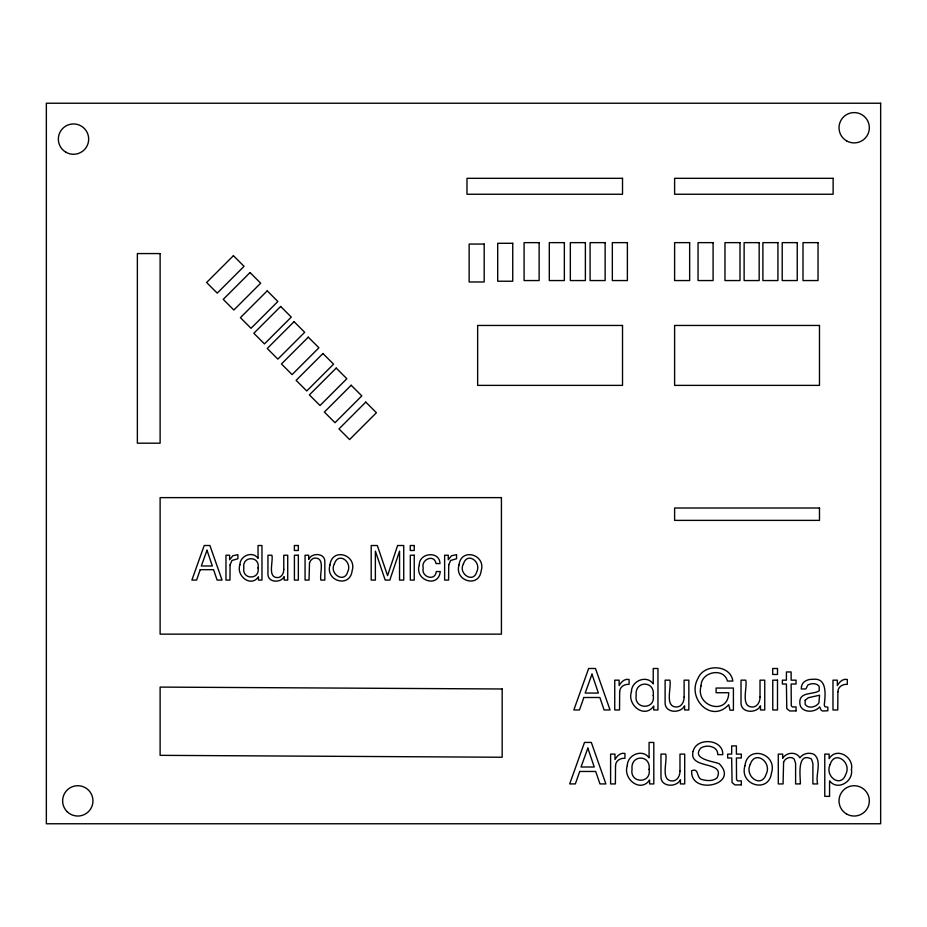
<?xml version="1.0" encoding="UTF-8"?>
<svg xmlns="http://www.w3.org/2000/svg" width="927" height="927" viewBox="0 0 927 927"><rect width="100%" height="100%" fill="white"/><g stroke="black" fill="none" stroke-linecap="round" stroke-linejoin="round"><path stroke-width="1.39" d="M230.081 564.891L229.954 580.082L225.968 580.082L225.968 555.238L229.629 555.238L229.629 559.723L232.92 555.725L237.915 554.659L237.915 558.726L231.947 560.487L230.081 564.891M448.726 564.891L448.598 580.082L444.624 580.082L444.624 555.238L448.274 555.238L448.274 559.723L451.565 555.725L456.571 554.659L456.571 558.726L450.592 560.487L448.726 564.891M615.528 765.714L615.389 783.929L610.603 783.929L610.603 754.114L614.983 754.114L614.983 759.514C616.965 755.98 620.511 752.365 624.937 753.431L624.937 758.321C620.36 757.88 615.54 760.743 615.528 765.714M619.676 691.751L619.526 709.978L614.752 709.978L614.752 680.163L619.132 680.163L619.132 685.551C621.102 682.017 624.659 678.402 629.085 679.479L629.085 684.358C624.508 683.929 619.676 686.791 619.676 691.751M837.904 691.751L837.753 709.978L832.979 709.978L832.979 680.163L837.359 680.163L837.359 685.551C839.329 682.017 842.886 678.402 847.313 679.479L847.313 684.358C842.736 683.929 837.904 686.791 837.904 691.751M330 564.879C324.925 581.055 349.919 588.425 352.098 570.928C357.254 554.636 332.051 547.173 330 564.879M459.039 564.879C453.975 581.055 478.969 588.425 481.148 570.928C486.304 554.636 461.101 547.173 459.039 564.879M744.96 765.702C738.877 785.099 768.877 793.952 771.484 772.944C777.672 753.396 747.429 744.451 744.96 765.702M239.908 564.786C235.921 575.806 250.881 587.845 258.471 576.803L258.471 580.082L261.97 580.082L261.97 545.516L258.042 545.516L258.042 558.367C252.735 550.522 239.873 555.748 239.908 564.786M419.294 565.146C414.195 580.348 438.633 588.633 440.255 571.542L436.269 571.542C435.308 581.727 420.835 577.046 423.233 568.077C420.626 559.502 434.392 553.558 435.991 563.57L439.966 563.57C439.804 550.476 418.842 552.677 419.294 565.146M631.472 691.623C626.687 704.856 644.636 719.306 653.732 706.038L653.732 709.978L657.95 709.978L657.95 668.494L653.222 668.494L653.222 683.917C646.861 674.508 631.426 680.777 631.472 691.623M627.324 765.586C622.538 778.807 640.499 793.257 649.595 779.989L649.595 783.929L653.802 783.929L653.802 742.446L649.085 742.446L649.085 757.869C642.724 748.46 627.278 754.74 627.324 765.586M851.449 769.549C853.593 781.507 837.579 791.241 829.561 780.824L829.561 796.351L824.775 796.351L824.775 754.114L829.155 754.114L829.155 758.61C836.594 746.594 854.115 757.023 851.449 769.549M701.09 685.748C694.775 706.919 728.379 716.154 728.738 692.724L716.096 692.724L716.096 688.054L733.408 688.054L733.408 710.198L730.047 710.198L728.738 704.682C711.299 723.952 686.525 698.135 698.008 678.39C703.813 663.523 730.488 664.219 732.84 681.055L727.428 681.055C723.906 667.058 700.974 671.727 701.09 685.748M801.461 686.71L801.287 688.97L805.887 688.97L807.88 684.96C811.287 683.164 816.548 682.921 819.12 686.212L819.283 690.673C813.373 694.995 799.468 691.38 799.804 702.457C799.665 712.782 814.3 713.523 819.723 706.884L821.171 710.221L822.62 711.021L827.846 710.766L827.846 707.174L824.914 706.722L824.277 704.972C825.25 695.899 827.73 677.498 812.979 679.306C808.124 679.027 802.145 681.241 801.461 686.71M693.141 751.264C688.031 770.024 725.899 760.14 717.046 777.892C713.141 781.264 707.289 780.951 702.596 779.688C695.737 778.9 699.653 767.394 691.646 770.731C690.244 795.876 740.314 784.74 719.143 763.674C712.817 761.171 691.368 759.167 700.708 748.135C706.455 744.184 718.066 746.096 717.765 754.624L722.759 754.624C723.489 738.97 696.513 736.942 693.141 751.264M334.404 563.813C328.737 573.616 344.276 583.894 347.683 571.901C352.723 561.982 338.367 551.391 334.404 563.813M463.454 563.813C457.787 573.616 473.326 583.894 476.733 571.901C481.773 561.982 467.417 551.391 463.454 563.813M750.256 764.416C744.277 776.281 761.357 788.935 766.189 774.115C772.226 762.214 755.007 749.503 750.256 764.416M830.128 764.543C824.37 776.316 841.021 788.807 845.911 774.022C851.786 762.365 834.659 749.595 830.128 764.543M258.042 567.938C260.22 580.105 241.704 579.873 243.847 567.845C241.762 555.679 260.371 555.679 258.042 567.938M653.222 695.401C655.852 710.012 633.628 709.723 636.2 695.296C634.45 680.418 655.273 680.395 653.222 695.401M649.085 769.364C651.704 783.964 629.479 783.686 632.052 769.248C630.314 754.369 651.125 754.358 649.085 769.364M283.778 569.305C283.847 572.747 282.179 576.791 278.471 577.544C266.791 578.599 273.558 561.391 271.878 555.227L267.949 555.227L267.949 574.381C268.007 582.712 280.893 583.21 284.16 576.606L284.16 580.082L287.718 580.082L287.718 555.238L283.778 555.238L283.778 569.305M309.502 562.956L309.039 580.082L305.064 580.082L305.064 555.238L308.714 555.238L308.714 559.41C311.646 552.457 324.821 552.886 324.832 561.298L324.832 580.082L320.893 580.082C319.305 573.987 325.84 557.057 314.334 558.135C311.935 558.633 310.197 560.696 309.502 562.956M684.114 697.046C684.196 701.183 682.191 706.038 677.741 706.942C663.732 708.205 671.855 687.544 669.839 680.151L665.111 680.151L665.111 703.141C665.18 713.141 680.65 713.732 684.578 705.806L684.578 709.978L688.842 709.978L688.842 680.163L684.114 680.163L684.114 697.046M679.978 771.009C680.059 775.134 678.043 779.989 673.593 780.893C659.595 782.168 667.707 761.496 665.702 754.103L660.974 754.103L660.974 777.093C661.044 787.093 676.513 787.683 680.43 779.758L680.43 783.929L684.705 783.929L684.705 754.114L679.978 754.114L679.978 771.009M760.024 697.046C760.094 701.183 758.089 706.038 753.639 706.942C739.63 708.205 747.753 687.544 745.737 680.151L741.021 680.151L741.021 703.141C741.09 713.141 756.548 713.732 760.476 705.806L760.476 709.978L764.74 709.978L764.74 680.163L760.024 680.163L760.024 697.046M783.593 762.214L783.072 783.929L778.298 783.929L778.298 754.114L782.678 754.114L782.678 758.332C786.154 752.214 796.409 751.229 799.874 757.822C803.049 753.35 809.364 752.064 814.184 754.462C822.423 761.368 815.1 775.018 817.66 783.929L812.886 783.929L812.886 763.396L811.438 758.993C796.432 751.322 800.499 777.44 800.383 783.929L795.609 783.929L795.609 763.396L794.149 758.993C790.731 755.795 785.03 758.054 783.593 762.214M805.181 700.314L805.134 704.358C808.274 709.109 816.212 707.22 818.935 702.886L819.561 695.227L808.274 697.741L805.181 700.314M397.625 545.516L387.567 575.621L377.312 545.516L371.206 545.516L371.206 580.082L375.377 580.082L375.377 551.101L385.192 580.082L389.838 580.082L399.56 551.101L399.56 580.082L403.732 580.082L403.732 545.516L397.625 545.516M200.232 569.676L196.582 580.07L191.889 580.07L204.218 545.505L209.908 545.505L222.04 580.07L217.115 580.07L213.558 569.676L200.232 569.676M583.859 697.498L579.479 709.955L573.848 709.955L588.645 668.483L595.47 668.483L610.036 709.955L604.114 709.955L599.85 697.498L583.859 697.498M579.723 771.461L575.343 783.918L569.699 783.918L584.497 742.434L591.322 742.434L605.887 783.918L599.978 783.918L595.702 771.461L579.723 771.461M207.011 550.244L201.321 565.98L212.329 565.98L207.011 550.244M591.994 674.172L585.169 693.06L598.367 693.06L591.994 674.172M587.857 748.124L581.032 767.011L594.23 767.011L587.857 748.124M233.407 255.69L206.594 282.503L217.231 293.129L244.044 266.316L233.407 255.69M250.035 272.561L223.222 299.375L233.859 310.012L260.672 283.198L250.035 272.561M267.219 290.846L240.406 317.671L251.043 328.297L277.857 301.484L267.219 290.846M280.649 306.455L253.836 333.268L264.462 343.905L291.287 317.092L280.649 306.455M294.056 321.669L267.243 348.482L277.868 359.12L304.693 332.306L294.056 321.669M308.274 337.15L281.46 363.963L292.098 374.601L318.911 347.787L308.274 337.15M322.944 353.523L296.119 380.337L306.756 390.974L333.569 364.16L322.944 353.523M336.2 368.077L309.386 394.902L320.024 405.528L346.837 378.714L336.2 368.077M351.182 385.25L324.369 412.063L334.995 422.7L361.82 395.887L351.182 385.25M365.783 402.098L338.969 428.923L349.595 439.549L376.42 412.735L365.783 402.098M796.05 710.882L789.711 710.974L786.78 708.576L786.409 684.022L782.388 684.022L782.388 680.163L786.409 680.163L786.409 671.959L791.137 671.959L791.137 680.163L796.05 680.163L796.05 684.022L791.137 684.022L791.276 705.771L792.469 706.977L796.05 706.884L796.05 710.882M741.322 784.833L734.972 784.926L732.052 782.527L731.681 757.985L727.649 757.985L727.649 754.114L731.681 754.114L731.681 745.911L736.397 745.911L736.397 754.114L741.322 754.114L741.322 757.985L736.397 757.985L736.536 779.723L737.741 780.94L741.322 780.847L741.322 784.833M880.65 103.233L46.35 103.233L46.35 823.767L880.65 823.767L880.65 103.233M622.515 178.32L466.988 178.32L466.988 194.253L622.515 194.253L622.515 178.32M833.13 178.32L674.613 178.32L674.613 194.253L833.13 194.253L833.13 178.32M539.132 242.642L524.091 242.642L524.091 280.557L539.132 280.557L539.132 242.642M564.346 242.642L549.305 242.642L549.305 280.557L564.346 280.557L564.346 242.642M585.377 242.642L570.337 242.642L570.337 280.557L585.377 280.557L585.377 242.642M605.134 242.642L590.093 242.642L590.093 280.557L605.134 280.557L605.134 242.642M627.382 242.642L612.341 242.642L612.341 280.557L627.382 280.557L627.382 242.642M689.653 242.642L674.613 242.642L674.613 280.557L689.653 280.557L689.653 242.642M713.095 242.642L698.054 242.642L698.054 280.557L713.095 280.557L713.095 242.642M740.001 242.642L724.972 242.642L724.972 280.557L740.001 280.557L740.001 242.642M759.167 242.642L744.126 242.642L744.126 280.557L759.167 280.557L759.167 242.642M777.927 242.642L762.886 242.642L762.886 280.557L777.927 280.557L777.927 242.642M797.243 242.642L782.214 242.642L782.214 280.557L797.243 280.557L797.243 242.642M818.043 242.642L803.002 242.642L803.002 280.557L818.043 280.557L818.043 242.642M512.735 243.303L497.706 243.303L497.706 281.229L512.735 281.229L512.735 243.303M484.184 244.056L469.143 244.056L469.143 281.97L484.184 281.97L484.184 244.056M160.116 253.569L137.37 253.569L137.37 443.187L160.116 443.187L160.116 253.569M622.515 325.458L477.648 325.458L477.648 385.377L622.515 385.377L622.515 325.458M819.48 325.458L674.613 325.458L674.613 385.377L819.48 385.377L819.48 325.458M501.426 497.625L160.116 497.625L160.116 634.149L501.426 634.149L501.426 497.625M819.48 508.008L674.613 508.008L674.613 520.383L819.48 520.383L819.48 508.008M298.343 545.516L294.369 545.516L294.369 550.487L298.343 550.487L298.343 545.516M414.242 545.516L410.267 545.516L410.267 550.487L414.242 550.487L414.242 545.516M298.343 555.238L294.415 555.238L294.415 580.082L298.343 580.082L298.343 555.238M414.242 555.238L410.313 555.238L410.313 580.082L414.242 580.082L414.242 555.238M777.498 668.494L772.712 668.494L772.712 674.474L777.498 674.474L777.498 668.494M777.498 680.163L772.77 680.163L772.77 709.978L777.498 709.978L777.498 680.163M502.167 688.981L160.116 687.092L160.116 755.343L502.167 757.243L502.167 688.981M846.594 140.881A15.168 15.168 0 0 0 869.341 127.752A15.168 15.168 0 0 0 846.594 114.612A15.168 15.168 0 0 0 846.594 140.881M65.933 152.248A15.168 15.168 0 0 0 88.679 139.108A15.168 15.168 0 0 0 65.933 125.968A15.168 15.168 0 0 0 65.933 152.248M846.594 814.01A15.168 15.168 0 0 0 869.341 800.87A15.168 15.168 0 0 0 846.594 787.741A15.168 15.168 0 0 0 846.594 814.01M67.068 811.6A15.168 15.168 0 0 0 92.445 804.798A15.168 15.168 0 0 0 73.87 786.223A15.168 15.168 0 0 0 67.068 811.6"/></g></svg>
